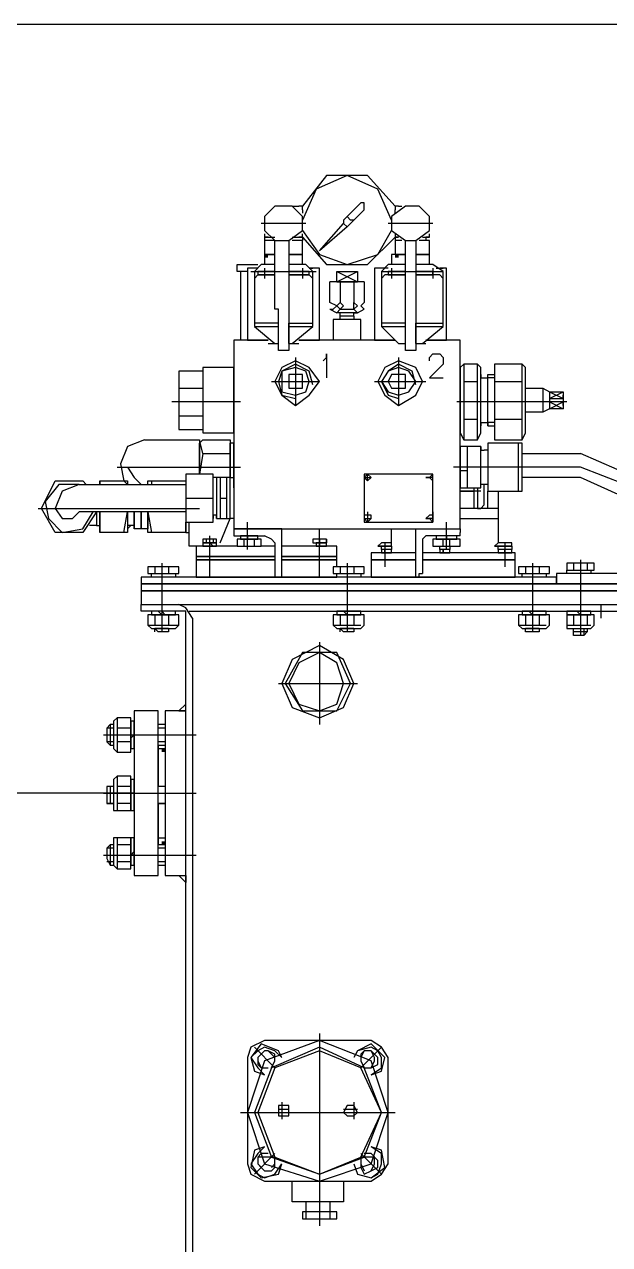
# Model space of a CAD drawing. Header units: inches. Extents: x -65 to 4788, y -4676 to 3369.
# Drawn here: x 1082 to 1354, y -368 to 198 of the extents above; entities that cross this region are included whole.
import ezdxf

# ---------------------------------------------------------------- set-up
doc = ezdxf.new("R2010")
doc.units = ezdxf.units.IN
doc.header["$MEASUREMENT"] = 0
doc.layers.get('0').update_dxf_attribs({"color": 250, "linetype": 'CONTINUOUS', "lineweight": 100})

msp = doc.modelspace()

# ---------------------------------------------------------------- hatches: boundary and pattern name
at = {"lineweight": -2}
for points in [[(1193.55, 90.03), (1195.15, 90.03), (1195.15, 91.62), (1193.55, 91.62)], [(1254.12, 90.03), (1255.71, 90.03), (1255.71, 91.62), (1254.12, 91.62)], [(1145.74, -139.49), (1147.33, -139.49), (1147.33, -137.9), (1145.74, -137.9)], [(1145.74, -182.52), (1147.33, -182.52), (1147.33, -180.93), (1145.74, -180.93)]]:
    msp.add_hatch(color=0, dxfattribs=at).paths.add_polyline_path(points)

# ---------------------------------------------------------------- linework, layer by layer
at = {"color": 0, "lineweight": -2}
for points in [[(1424.66, 198.41), (222.89, 198.41)], [(1254.12, 113.93), (1241.37, 128.28), (1222.24, 128.28), (1211.09, 113.93)], [(1252.53, 107.56), (1246.15, 121.9), (1231.81, 128.28), (1217.46, 121.9), (1211.09, 107.56)], [(1204.71, 97.99), (1211.09, 102.78), (1211.09, 109.15), (1206.3, 113.93), (1198.33, 113.93), (1193.55, 109.15), (1193.55, 102.78), (1198.33, 97.99)], [(1206.3, 113.93), (1209.49, 113.93)], [(1211.09, 112.34), (1211.09, 113.93), (1209.49, 113.93)], [(1236.59, 113.93), (1231.81, 109.15)], [(1239.78, 112.34), (1239.78, 112.34), (1239.78, 115.53), (1238.18, 115.53), (1236.59, 113.93)], [(1263.68, 97.99), (1270.06, 102.78), (1270.06, 109.15), (1265.28, 113.93), (1258.9, 113.93), (1252.53, 109.15), (1252.53, 102.78), (1258.9, 97.99)], [(1255.71, 113.93), (1254.12, 113.93), (1254.12, 112.34)], [(1255.71, 113.93), (1257.31, 113.93)], [(1211.09, 112.34), (1211.09, 110.75)], [(1234.99, 107.56), (1233.4, 107.56), (1231.81, 109.15), (1230.21, 107.56), (1230.21, 107.56), (1230.21, 105.96), (1231.81, 104.37), (1233.4, 105.96), (1234.99, 107.56)], [(1234.99, 107.56), (1239.78, 112.34)], [(1254.12, 110.75), (1254.12, 112.34)], [(1212.68, 105.96), (1191.96, 105.96)], [(1211.09, 102.78), (1219.06, 91.62), (1231.81, 86.84), (1246.15, 91.62), (1252.53, 102.78)], [(1231.81, 104.37), (1219.06, 93.21), (1230.21, 105.96)], [(1271.65, 105.96), (1250.93, 105.96)], [(1193.55, 101.18), (1193.55, 99.59), (1195.15, 99.59)], [(1195.15, 99.59), (1193.55, 99.59), (1193.55, 99.59), (1198.33, 99.59)], [(1193.55, 99.59), (1193.55, 97.99)], [(1193.55, 99.59), (1193.55, 99.59)], [(1198.33, 97.99), (1193.55, 97.99), (1193.55, 91.62), (1198.33, 91.62)], [(1199.93, 66.12), (1198.33, 66.12), (1198.33, 97.99), (1204.71, 97.99), (1204.71, 46.99), (1199.93, 46.99), (1199.93, 48.58)], [(1204.71, 91.62), (1211.09, 91.62), (1211.09, 97.99), (1206.3, 97.99)], [(1206.3, 99.59), (1211.09, 99.59), (1211.09, 99.59), (1209.49, 99.59)], [(1211.09, 99.59), (1211.09, 101.18)], [(1211.09, 99.59), (1222.24, 86.84), (1241.37, 86.84), (1254.12, 99.59)], [(1211.09, 99.59), (1211.09, 97.99)], [(1211.09, 99.59), (1211.09, 99.59)], [(1254.12, 101.18), (1254.12, 99.59)], [(1255.71, 99.59), (1254.12, 99.59), (1254.12, 99.59), (1255.71, 99.59)], [(1254.12, 99.59), (1254.12, 97.99)], [(1254.12, 99.59), (1254.12, 99.59)], [(1257.31, 97.99), (1254.12, 97.99), (1254.12, 91.62), (1258.9, 91.62)], [(1258.9, 66.12), (1258.9, 66.12), (1258.9, 97.99), (1263.68, 97.99), (1263.68, 48.58), (1263.68, 46.99), (1258.9, 46.99), (1258.9, 48.58)], [(1263.68, 91.62), (1270.06, 91.62), (1270.06, 97.99), (1265.28, 97.99)], [(1266.87, 99.59), (1270.06, 99.59), (1270.06, 99.59), (1268.46, 99.59)], [(1268.46, 99.59), (1270.06, 99.59), (1270.06, 101.18)], [(1268.46, 99.59), (1268.46, 97.99)], [(1268.46, 99.59), (1268.46, 99.59)], [(1198.33, 91.62), (1193.55, 91.62)], [(1193.55, 91.62), (1193.55, 86.84)], [(1211.09, 91.62), (1204.71, 91.62)], [(1211.09, 86.84), (1211.09, 91.62)], [(1258.9, 91.62), (1252.53, 91.62)], [(1252.53, 91.62), (1252.53, 86.84)], [(1270.06, 91.62), (1263.68, 91.62)], [(1270.06, 86.84), (1270.06, 91.62)], [(1185.58, 83.65), (1180.8, 83.65), (1180.8, 86.84), (1190.37, 86.84)], [(1190.37, 85.24), (1185.58, 85.24), (1185.58, 51.77), (1195.15, 51.77)], [(1188.77, 85.24), (1187.18, 85.24)], [(1187.18, 85.24), (1187.18, 85.24)], [(1198.33, 86.84), (1191.96, 86.84), (1188.77, 83.65), (1188.77, 58.15), (1198.33, 50.18), (1199.93, 50.18)], [(1190.37, 85.24), (1188.77, 85.24)], [(1193.55, 85.24), (1193.55, 80.46)], [(1204.71, 50.18), (1206.3, 50.18), (1215.87, 58.15), (1215.87, 83.65), (1212.68, 86.84), (1204.71, 86.84)], [(1209.49, 51.77), (1219.06, 51.77), (1219.06, 85.24), (1214.27, 85.24)], [(1211.09, 85.24), (1211.09, 80.46)], [(1214.27, 85.24), (1215.87, 85.24)], [(1217.46, 85.24), (1215.87, 85.24), (1215.87, 85.24)], [(1217.46, 85.24), (1217.46, 85.24)], [(1249.34, 85.24), (1244.56, 85.24), (1244.56, 51.77), (1254.12, 51.77)], [(1258.9, 86.84), (1250.93, 86.84), (1247.74, 83.65), (1247.74, 58.15), (1255.71, 50.18), (1258.9, 50.18)], [(1250.93, 85.24), (1247.74, 85.24)], [(1247.74, 85.24), (1247.74, 85.24), (1247.74, 85.24)], [(1247.74, 85.24), (1247.74, 85.24)], [(1252.53, 85.24), (1252.53, 80.46)], [(1263.68, 50.18), (1266.87, 50.18), (1276.43, 58.15), (1276.43, 83.65), (1271.65, 86.84), (1263.68, 86.84)], [(1268.46, 51.77), (1278.03, 51.77), (1278.03, 85.24), (1274.84, 85.24)], [(1271.65, 85.24), (1271.65, 80.46)], [(1273.25, 85.24), (1276.43, 85.24)], [(1276.43, 85.24), (1276.43, 85.24)], [(1276.43, 85.24), (1276.43, 85.24)], [(1182.4, 83.65), (1182.4, 51.77)], [(1187.18, 83.65), (1217.46, 83.65)], [(1198.33, 82.06), (1190.37, 82.06), (1188.77, 80.46)], [(1198.33, 83.65), (1190.37, 83.65), (1190.37, 82.06), (1198.33, 82.06)], [(1191.96, 83.65), (1193.55, 83.65)], [(1193.55, 83.65), (1193.55, 83.65), (1191.96, 83.65), (1191.96, 83.65)], [(1204.71, 82.06), (1214.27, 82.06), (1214.27, 83.65), (1204.71, 83.65)], [(1215.87, 80.46), (1214.27, 82.06), (1204.71, 82.06)], [(1212.68, 83.65), (1211.09, 83.65)], [(1212.68, 83.65), (1212.68, 83.65), (1211.09, 83.65), (1211.09, 83.65)], [(1236.59, 83.65), (1236.59, 78.87), (1227.02, 78.87), (1227.02, 83.65)], [(1227.02, 78.87), (1236.59, 83.65)], [(1227.02, 83.65), (1236.59, 78.87)], [(1227.02, 83.65), (1236.59, 83.65)], [(1247.74, 83.65), (1276.43, 83.65)], [(1258.9, 82.06), (1249.34, 82.06), (1247.74, 80.46)], [(1258.9, 83.65), (1250.93, 83.65), (1250.93, 82.06), (1258.9, 82.06)], [(1250.93, 83.65), (1254.12, 83.65)], [(1254.12, 83.65), (1254.12, 83.65), (1250.93, 83.65), (1250.93, 83.65)], [(1263.68, 82.06), (1271.65, 82.06), (1271.65, 83.65), (1263.68, 83.65)], [(1276.43, 80.46), (1274.84, 82.06), (1263.68, 82.06)], [(1271.65, 83.65), (1268.46, 83.65)], [(1271.65, 83.65), (1271.65, 83.65), (1270.06, 83.65), (1268.46, 83.65)], [(1188.77, 77.27), (1188.77, 58.15)], [(1188.77, 74.09), (1188.77, 62.93)], [(1215.87, 58.15), (1215.87, 77.27)], [(1215.87, 62.93), (1215.87, 74.09)], [(1223.84, 66.12), (1225.43, 66.12), (1227.02, 67.71), (1223.84, 69.3), (1223.84, 78.87)], [(1228.62, 78.87), (1227.02, 78.87), (1223.84, 78.87)], [(1227.02, 78.87), (1236.59, 78.87)], [(1227.02, 78.87), (1236.59, 78.87)], [(1234.99, 78.87), (1228.62, 78.87)], [(1228.62, 78.87), (1228.62, 69.3)], [(1239.78, 78.87), (1236.59, 78.87), (1234.99, 78.87)], [(1234.99, 78.87), (1234.99, 69.3)], [(1239.78, 78.87), (1239.78, 69.3), (1238.18, 67.71), (1239.78, 66.12), (1239.78, 66.12)], [(1247.74, 77.27), (1247.74, 58.15)], [(1247.74, 74.09), (1247.74, 62.93)], [(1276.43, 58.15), (1276.43, 77.27)], [(1276.43, 62.93), (1276.43, 74.09)], [(1228.62, 66.12), (1230.21, 67.71), (1228.62, 69.3), (1227.02, 67.71), (1228.62, 66.12)], [(1234.99, 66.12), (1234.99, 67.71), (1234.99, 69.3), (1236.59, 67.71), (1234.99, 66.12)], [(1199.93, 48.58), (1199.93, 66.12)], [(1223.84, 66.12), (1227.02, 64.52), (1228.62, 66.12)], [(1236.59, 64.52), (1227.02, 64.52)], [(1228.62, 62.93), (1228.62, 64.52), (1227.02, 64.52)], [(1228.62, 66.12), (1234.99, 66.12)], [(1228.62, 66.12), (1228.62, 66.12)], [(1234.99, 62.93), (1228.62, 62.93)], [(1228.62, 61.34), (1228.62, 62.93)], [(1234.99, 66.12), (1236.59, 64.52), (1239.78, 66.12)], [(1234.99, 66.12), (1234.99, 66.12)], [(1234.99, 62.93), (1234.99, 64.52), (1236.59, 64.52)], [(1234.99, 62.93), (1234.99, 61.34)], [(1258.9, 48.58), (1258.9, 66.12)], [(1199.93, 50.18), (1199.93, 59.74), (1188.77, 59.74)], [(1188.77, 58.15), (1199.93, 58.15)], [(1204.71, 50.18), (1204.71, 59.74), (1215.87, 59.74)], [(1204.71, 58.15), (1215.87, 58.15)], [(1238.18, 51.77), (1238.18, 61.34), (1225.43, 61.34), (1225.43, 51.77)], [(1258.9, 50.18), (1258.9, 59.74), (1247.74, 59.74)], [(1247.74, 58.15), (1258.9, 58.15)], [(1263.68, 50.18), (1263.68, 59.74), (1276.43, 59.74)], [(1263.68, 58.15), (1276.43, 58.15)], [(1195.15, 51.77), (1179.21, 51.77), (1179.21, -35.89), (1284.4, -35.89), (1284.4, 51.77), (1268.46, 51.77)], [(1254.12, 51.77), (1209.49, 51.77)], [(1195.15, 50.18), (1199.93, 50.18)], [(1204.71, 50.18), (1209.49, 50.18)], [(1220.65, 42.21), (1222.24, 43.8), (1222.24, 45.4), (1222.24, 34.24)], [(1255.71, 50.18), (1258.9, 50.18)], [(1263.68, 50.18), (1268.46, 50.18)], [(1270.06, 42.21), (1270.06, 43.8), (1271.65, 45.4), (1274.84, 45.4), (1274.84, 45.4), (1276.43, 43.8), (1276.43, 40.62), (1274.84, 39.02), (1270.06, 34.24), (1276.43, 34.24)], [(1219.06, 32.65), (1214.27, 39.02), (1207.9, 42.21), (1201.52, 39.02), (1198.33, 32.65), (1201.52, 26.27), (1207.9, 21.49), (1214.27, 26.27), (1219.06, 32.65)], [(1215.87, 31.05), (1214.27, 37.43), (1207.9, 40.62), (1201.52, 37.43), (1199.93, 32.65), (1201.52, 26.27), (1207.9, 24.68)], [(1207.9, 43.8), (1207.9, 21.49)], [(1266.87, 32.65), (1263.68, 39.02), (1255.71, 42.21), (1249.34, 39.02), (1246.15, 32.65), (1249.34, 26.27), (1255.71, 21.49), (1263.68, 26.27), (1266.87, 32.65)], [(1263.68, 31.05), (1262.09, 37.43), (1255.71, 40.62), (1250.93, 37.43), (1247.74, 32.65), (1250.93, 26.27), (1255.71, 24.68)], [(1255.71, 43.8), (1255.71, 21.49)], [(1293.97, 39.02), (1292.37, 40.62), (1286, 40.62), (1284.4, 39.02), (1284.4, 8.74), (1286, 5.55), (1292.37, 5.55), (1293.97, 8.74), (1293.97, 39.02)], [(1286, 40.62), (1286, 5.55)], [(1292.37, 32.65), (1292.37, 40.62)], [(1314.69, 39.02), (1313.09, 40.62), (1300.34, 40.62), (1300.34, 39.02), (1300.34, 8.74), (1300.34, 5.55), (1313.09, 5.55), (1314.69, 8.74), (1314.69, 39.02)], [(1300.34, 40.62), (1300.34, 5.55)], [(1313.09, 32.65), (1313.09, 40.62)], [(1153.71, 10.33), (1164.86, 10.33), (1164.86, 8.74), (1179.21, 8.74), (1179.21, 39.02), (1164.86, 39.02), (1164.86, 37.43), (1153.71, 37.43), (1153.71, 10.33)], [(1153.71, 37.43), (1153.71, 10.33)], [(1164.86, 39.02), (1164.86, 8.74)], [(1164.86, 37.43), (1164.86, 10.33)], [(1214.27, 32.65), (1212.68, 37.43), (1207.9, 39.02), (1201.52, 37.43), (1201.52, 32.65), (1201.52, 27.86), (1207.9, 26.27), (1212.68, 27.86), (1214.27, 32.65)], [(1211.09, 32.65), (1211.09, 35.83), (1204.71, 35.83), (1204.71, 29.46), (1207.9, 29.46), (1211.09, 29.46), (1211.09, 32.65)], [(1263.68, 32.65), (1260.5, 37.43), (1255.71, 39.02), (1250.93, 37.43), (1247.74, 32.65), (1250.93, 27.86), (1255.71, 26.27), (1260.5, 27.86), (1263.68, 32.65)], [(1258.9, 32.65), (1258.9, 35.83), (1252.53, 35.83), (1250.93, 32.65), (1252.53, 29.46), (1255.71, 29.46), (1258.9, 29.46), (1258.9, 32.65)], [(1293.97, 35.83), (1293.97, 34.24)], [(1293.97, 34.24), (1297.15, 34.24), (1297.15, 34.24), (1297.15, 35.83), (1300.34, 35.83)], [(1297.15, 11.93), (1297.15, 35.83)], [(1297.15, 13.52), (1297.15, 34.24)], [(1300.34, 34.24), (1297.15, 34.24)], [(1153.71, 29.46), (1164.86, 29.46)], [(1196.74, 32.65), (1219.06, 32.65)], [(1244.56, 32.65), (1268.46, 32.65)], [(1286, 32.65), (1292.37, 32.65)], [(1292.37, 15.11), (1292.37, 32.65)], [(1300.34, 32.65), (1313.09, 32.65)], [(1313.09, 15.11), (1313.09, 32.65)], [(1314.69, 29.46), (1322.66, 29.46), (1325.84, 27.86), (1332.22, 27.86), (1332.22, 19.9), (1325.84, 19.9), (1322.66, 18.3), (1314.69, 18.3)], [(1322.66, 29.46), (1322.66, 18.3)], [(1182.4, 23.08), (1150.52, 23.08)], [(1333.81, 23.08), (1282.81, 23.08)], [(1325.84, 24.68), (1332.22, 27.86)], [(1325.84, 27.86), (1332.22, 24.68)], [(1325.84, 27.86), (1325.84, 19.9)], [(1325.84, 24.68), (1332.22, 24.68), (1332.22, 23.08), (1325.84, 23.08)], [(1325.84, 19.9), (1332.22, 23.08)], [(1325.84, 23.08), (1332.22, 19.9)], [(1332.22, 27.86), (1332.22, 27.86)], [(1332.22, 24.68), (1332.22, 26.27)], [(1332.22, 21.49), (1332.22, 23.08)], [(1332.22, 19.9), (1332.22, 19.9)], [(1153.71, 16.71), (1164.86, 16.71)], [(1286, 15.11), (1292.37, 15.11)], [(1292.37, 5.55), (1292.37, 15.11)], [(1293.97, 13.52), (1293.97, 11.93)], [(1293.97, 13.52), (1297.15, 13.52), (1297.15, 13.52), (1297.15, 11.93), (1300.34, 11.93)], [(1300.34, 13.52), (1297.15, 13.52)], [(1300.34, 15.11), (1313.09, 15.11)], [(1313.09, 5.55), (1313.09, 15.11)], [(1137.77, 5.55), (1129.8, 2.36), (1126.61, -5.61), (1128.21, -13.58)], [(1137.77, 5.55), (1163.27, 5.55), (1163.27, -10.39)], [(1164.86, -0.82), (1164.86, -0.82), (1163.27, 5.55)], [(1163.27, -10.39), (1163.27, 3.96), (1164.86, 5.55), (1177.61, 5.55), (1177.61, -11.98)], [(1179.21, -16.76), (1179.21, 3.96), (1177.61, 3.96)], [(1177.61, -11.98), (1177.61, 3.96)], [(1287.59, 2.36), (1284.4, 2.36), (1284.4, -16.76), (1287.59, -16.76)], [(1287.59, 2.36), (1287.59, -7.2)], [(1287.59, -16.76), (1293.97, -16.76), (1293.97, 2.36), (1287.59, 2.36), (1287.59, -16.76)], [(1293.97, -16.76), (1293.97, 2.36)], [(1293.97, 2.36), (1293.97, 0.77), (1295.56, 0.77)], [(1297.15, 2.36), (1297.15, 2.36), (1297.15, 0.77), (1295.56, 0.77)], [(1297.15, -18.36), (1313.09, -18.36), (1313.09, 3.96), (1297.15, 3.96), (1297.15, -18.36)], [(1297.15, 3.96), (1297.15, -7.2)], [(1297.15, 2.36), (1297.15, -15.17)], [(1297.15, 0.77), (1297.15, -15.17)], [(1297.15, 0.77), (1297.15, 0.77)], [(1311.5, -18.36), (1311.5, 3.96)], [(1164.86, -0.82), (1163.27, -10.39)], [(1164.86, -0.82), (1177.61, -0.82)], [(1164.86, -0.82), (1177.61, -0.82)], [(1313.09, -0.82), (1340.19, -0.82)], [(1375.25, -35.89), (1365.69, -11.98), (1340.19, -0.82)], [(1125.02, -7.2), (1182.4, -7.2)], [(1129.8, -7.2), (1132.99, -11.98), (1136.17, -15.17)], [(1156.89, -10.39), (1156.89, -21.54)], [(1156.89, -32.7), (1169.65, -32.7), (1169.65, -10.39), (1156.89, -10.39), (1156.89, -32.7)], [(1169.65, -32.7), (1169.65, -10.39)], [(1239.78, -32.7), (1271.65, -32.7), (1271.65, -10.39), (1239.78, -10.39), (1239.78, -32.7)], [(1242.96, -11.98), (1242.96, -11.98), (1241.37, -10.39), (1239.78, -11.98), (1239.78, -11.98), (1239.78, -11.98), (1241.37, -13.58), (1242.96, -11.98), (1242.96, -11.98)], [(1241.37, -13.58), (1241.37, -10.39)], [(1271.65, -11.98), (1271.65, -11.98), (1271.65, -10.39), (1270.06, -11.98), (1268.46, -11.98), (1270.06, -11.98), (1271.65, -13.58), (1271.65, -11.98), (1271.65, -11.98)], [(1271.65, -13.58), (1271.65, -10.39)], [(1340.19, -7.2), (1281.22, -7.2)], [(1292.37, -16.76), (1292.37, -26.33), (1284.4, -26.33), (1284.4, -8.79), (1287.59, -8.79)], [(1287.59, -7.2), (1287.59, -16.76)], [(1293.97, -7.2), (1287.59, -7.2)], [(1297.15, -7.2), (1297.15, -18.36)], [(1311.5, -7.2), (1297.15, -7.2)], [(1370.47, -35.89), (1360.91, -15.17), (1340.19, -7.2)], [(1115.45, -27.92), (1109.08, -37.48), (1096.33, -37.48), (1089.95, -26.33), (1096.33, -13.58), (1109.08, -13.58), (1110.67, -15.17)], [(1107.49, -15.17), (1097.92, -15.17), (1091.55, -23.14), (1093.14, -31.11), (1099.52, -37.48), (1109.08, -35.89), (1113.86, -27.92)], [(1107.49, -15.17), (1099.52, -18.36), (1096.33, -26.33)], [(1107.49, -15.17), (1156.89, -15.17)], [(1117.05, -13.58), (1117.05, -15.17)], [(1117.05, -15.17), (1117.05, -13.58), (1129.8, -13.58), (1129.8, -15.17)], [(1129.8, -15.17), (1128.21, -13.58)], [(1139.36, -15.17), (1139.36, -13.58), (1156.89, -13.58)], [(1140.96, -13.58), (1140.96, -15.17)], [(1171.24, -11.98), (1169.65, -11.98), (1169.65, -11.98)], [(1169.65, -11.98), (1169.65, -11.98)], [(1171.24, -31.11), (1177.61, -31.11), (1177.61, -11.98), (1171.24, -11.98), (1171.24, -31.11)], [(1171.24, -11.98), (1171.24, -11.98)], [(1172.83, -11.98), (1172.83, -21.54)], [(1176.02, -31.11), (1176.02, -11.98)], [(1177.61, -11.98), (1179.21, -11.98), (1179.21, -31.11), (1177.61, -31.11)], [(1239.78, -11.98), (1242.96, -11.98)], [(1271.65, -11.98), (1268.46, -11.98)], [(1290.78, -18.36), (1290.78, -16.76)], [(1295.56, -15.17), (1293.97, -15.17), (1293.97, -15.17)], [(1295.56, -24.73), (1295.56, -15.17), (1293.97, -15.17)], [(1297.15, -15.17), (1297.15, -15.17), (1297.15, -15.17), (1295.56, -15.17)], [(1297.15, -15.17), (1297.15, -15.17)], [(1340.19, -11.98), (1313.09, -11.98)], [(1364.1, -35.89), (1357.72, -19.95), (1340.19, -11.98)], [(1156.89, -21.54), (1156.89, -32.7)], [(1156.89, -21.54), (1169.65, -21.54)], [(1172.83, -21.54), (1172.83, -31.11)], [(1172.83, -21.54), (1176.02, -21.54)], [(1284.4, -18.36), (1290.78, -18.36)], [(1293.97, -18.36), (1284.4, -18.36)], [(1290.78, -26.33), (1290.78, -18.36)], [(1297.15, -24.73), (1297.15, -18.36)], [(1301.94, -18.36), (1301.94, -42.26)], [(1088.36, -26.33), (1163.27, -26.33)], [(1096.33, -26.33), (1099.52, -31.11), (1104.3, -31.11), (1107.49, -27.92)], [(1156.89, -27.92), (1107.49, -27.92)], [(1115.45, -27.92), (1115.45, -34.3), (1112.27, -34.3)], [(1129.8, -27.92), (1129.8, -37.48), (1117.05, -37.48), (1117.05, -27.92)], [(1117.05, -27.92), (1117.05, -37.48)], [(1128.21, -37.48), (1129.8, -27.92)], [(1136.17, -27.92), (1136.17, -35.89), (1132.99, -35.89), (1132.99, -27.92)], [(1132.99, -27.92), (1132.99, -35.89)], [(1136.17, -35.89), (1136.17, -27.92)], [(1139.36, -27.92), (1139.36, -35.89), (1136.17, -35.89)], [(1156.89, -32.7), (1156.89, -37.48), (1139.36, -37.48), (1139.36, -27.92)], [(1139.36, -27.92), (1140.96, -37.48)], [(1241.37, -27.92), (1241.37, -32.7)], [(1271.65, -27.92), (1271.65, -32.7)], [(1292.37, -26.33), (1293.97, -26.33)], [(1301.94, -26.33), (1292.37, -26.33)], [(1293.97, -26.33), (1293.97, -26.33), (1295.56, -24.73)], [(1297.15, -26.33), (1297.15, -26.33), (1297.15, -24.73)], [(1156.89, -37.48), (1156.89, -32.7)], [(1156.89, -37.48), (1158.49, -37.48), (1158.49, -32.7)], [(1169.65, -43.86), (1158.49, -43.86), (1158.49, -32.7)], [(1171.24, -29.51), (1169.65, -29.51), (1169.65, -31.11), (1169.65, -31.11)], [(1169.65, -31.11), (1169.65, -31.11)], [(1171.24, -31.11), (1171.24, -29.51)], [(1172.83, -42.26), (1177.61, -31.11)], [(1185.58, -45.45), (1185.58, -32.7)], [(1242.96, -31.11), (1242.96, -29.51), (1239.78, -29.51), (1239.78, -31.11), (1239.78, -31.11), (1241.37, -32.7), (1242.96, -31.11), (1242.96, -31.11)], [(1239.78, -31.11), (1242.96, -31.11)], [(1271.65, -31.11), (1271.65, -29.51), (1270.06, -29.51), (1268.46, -31.11), (1270.06, -31.11), (1271.65, -32.7), (1271.65, -31.11), (1271.65, -31.11)], [(1271.65, -31.11), (1268.46, -31.11)], [(1278.03, -45.45), (1278.03, -32.7)], [(1284.4, -31.11), (1301.94, -31.11)], [(1115.45, -34.3), (1117.05, -34.3)], [(1131.39, -34.3), (1129.8, -34.3)], [(1132.99, -34.3), (1131.39, -34.3), (1131.39, -34.3), (1129.8, -35.89)], [(1132.99, -35.89), (1132.99, -34.3)], [(1168.05, -58.2), (1168.05, -39.08)], [(1201.52, -35.89), (1179.21, -35.89), (1179.21, -37.48)], [(1179.21, -37.48), (1179.21, -39.08), (1180.8, -39.08)], [(1180.8, -39.08), (1193.55, -39.08)], [(1182.4, -40.67), (1190.37, -40.67), (1190.37, -39.08), (1182.4, -39.08), (1182.4, -40.67)], [(1185.58, -40.67), (1185.58, -39.08)], [(1185.58, -39.08), (1185.58, -40.67)], [(1198.33, -42.26), (1196.74, -40.67), (1193.55, -39.08)], [(1198.33, -58.2), (1201.52, -58.2), (1201.52, -35.89)], [(1219.06, -40.67), (1219.06, -35.89)], [(1219.06, -58.2), (1219.06, -39.08)], [(1252.53, -42.26), (1252.53, -35.89)], [(1263.68, -35.89), (1284.4, -35.89), (1284.4, -37.48)], [(1265.28, -58.2), (1263.68, -58.2), (1263.68, -35.89)], [(1268.46, -39.08), (1266.87, -40.67), (1266.87, -42.26)], [(1284.4, -39.08), (1268.46, -39.08)], [(1273.25, -40.67), (1282.81, -40.67), (1282.81, -39.08), (1273.25, -39.08), (1273.25, -40.67)], [(1278.03, -39.08), (1278.03, -40.67)], [(1278.03, -40.67), (1278.03, -39.08)], [(1284.4, -39.08), (1284.4, -39.08), (1284.4, -37.48)], [(1163.27, -43.86), (1161.68, -43.86), (1161.68, -43.86)], [(1161.68, -43.86), (1161.68, -48.64), (1198.33, -48.64)], [(1180.8, -43.86), (1163.27, -43.86)], [(1171.24, -40.67), (1164.86, -40.67)], [(1171.24, -40.67), (1164.86, -40.67), (1164.86, -42.26), (1171.24, -42.26), (1171.24, -40.67)], [(1171.24, -42.26), (1164.86, -42.26), (1164.86, -42.26)], [(1164.86, -43.86), (1171.24, -43.86), (1171.24, -42.26), (1164.86, -42.26), (1164.86, -43.86)], [(1166.46, -40.67), (1166.46, -42.26)], [(1168.05, -43.86), (1168.05, -42.26)], [(1168.05, -42.26), (1169.65, -43.86)], [(1169.65, -40.67), (1169.65, -42.26)], [(1180.8, -40.67), (1180.8, -43.86), (1182.4, -43.86), (1190.37, -43.86), (1191.96, -43.86), (1191.96, -40.67), (1180.8, -40.67)], [(1180.8, -43.86), (1190.37, -43.86)], [(1182.4, -40.67), (1182.4, -40.67), (1190.37, -40.67), (1190.37, -40.67)], [(1183.99, -43.86), (1183.99, -40.67)], [(1188.77, -43.86), (1188.77, -40.67)], [(1198.33, -43.86), (1191.96, -43.86)], [(1198.33, -42.26), (1198.33, -56.61)], [(1201.52, -48.64), (1227.02, -48.64), (1227.02, -43.86)], [(1225.43, -43.86), (1201.52, -43.86)], [(1222.24, -40.67), (1215.87, -40.67), (1215.87, -42.26), (1222.24, -42.26), (1222.24, -40.67)], [(1222.24, -40.67), (1217.46, -40.67)], [(1217.46, -43.86), (1222.24, -43.86), (1222.24, -42.26), (1217.46, -42.26), (1217.46, -43.86)], [(1222.24, -42.26), (1217.46, -42.26), (1217.46, -42.26)], [(1219.06, -40.67), (1219.06, -42.26)], [(1219.06, -42.26), (1219.06, -43.86)], [(1219.06, -43.86), (1219.06, -42.26)], [(1222.24, -40.67), (1222.24, -42.26)], [(1227.02, -43.86), (1227.02, -43.86), (1225.43, -43.86)], [(1252.53, -43.86), (1252.53, -42.26), (1247.74, -42.26), (1246.15, -43.86), (1246.15, -43.86), (1252.53, -43.86), (1252.53, -43.86)], [(1252.53, -43.86), (1246.15, -43.86)], [(1247.74, -43.86), (1247.74, -43.86)], [(1252.53, -43.86), (1252.53, -45.45), (1247.74, -45.45), (1247.74, -43.86)], [(1249.34, -42.26), (1249.34, -53.42)], [(1250.93, -43.86), (1250.93, -43.86)], [(1266.87, -42.26), (1266.87, -56.61)], [(1271.65, -40.67), (1271.65, -43.86), (1273.25, -43.86), (1282.81, -43.86), (1284.4, -43.86), (1284.4, -40.67), (1271.65, -40.67)], [(1271.65, -43.86), (1282.81, -43.86)], [(1273.25, -40.67), (1273.25, -40.67), (1282.81, -40.67), (1282.81, -40.67)], [(1273.25, -43.86), (1279.62, -43.86), (1279.62, -43.86)], [(1279.62, -43.86), (1279.62, -45.45), (1274.84, -45.45), (1274.84, -43.86)], [(1276.43, -43.86), (1276.43, -40.67)], [(1276.43, -43.86), (1276.43, -43.86)], [(1279.62, -43.86), (1279.62, -40.67)], [(1279.62, -43.86), (1279.62, -43.86)], [(1308.31, -43.86), (1308.31, -42.26), (1301.94, -42.26), (1300.34, -43.86), (1300.34, -43.86), (1308.31, -43.86), (1308.31, -43.86)], [(1308.31, -43.86), (1300.34, -43.86)], [(1308.31, -43.86), (1308.31, -45.45), (1301.94, -45.45), (1301.94, -43.86)], [(1303.53, -43.86), (1303.53, -43.86)], [(1305.12, -42.26), (1305.12, -53.42)], [(1306.72, -43.86), (1306.72, -43.86)], [(1198.33, -48.64), (1161.68, -48.64), (1161.68, -50.23), (1198.33, -50.23)], [(1198.33, -50.23), (1161.68, -50.23), (1161.68, -58.2), (1227.02, -58.2)], [(1201.52, -50.23), (1227.02, -50.23), (1227.02, -48.64), (1201.52, -48.64)], [(1227.02, -53.42), (1227.02, -50.23), (1201.52, -50.23)], [(1244.56, -47.05), (1242.96, -47.05), (1242.96, -47.05)], [(1242.96, -47.05), (1242.96, -50.23), (1263.68, -50.23)], [(1263.68, -50.23), (1242.96, -50.23), (1263.68, -50.23)], [(1263.68, -50.23), (1242.96, -50.23), (1242.96, -58.2), (1309.9, -58.2), (1309.9, -50.23), (1266.87, -50.23)], [(1263.68, -47.05), (1244.56, -47.05)], [(1247.74, -47.05), (1252.53, -47.05), (1252.53, -45.45), (1247.74, -45.45), (1247.74, -47.05)], [(1249.34, -47.05), (1249.34, -45.45)], [(1249.34, -45.45), (1249.34, -47.05)], [(1266.87, -50.23), (1309.9, -50.23), (1309.9, -47.05)], [(1309.9, -47.05), (1266.87, -47.05)], [(1266.87, -50.23), (1309.9, -50.23), (1266.87, -50.23)], [(1274.84, -47.05), (1279.62, -47.05), (1279.62, -45.45), (1274.84, -45.45), (1274.84, -47.05)], [(1276.43, -47.05), (1276.43, -45.45)], [(1276.43, -45.45), (1276.43, -47.05)], [(1301.94, -47.05), (1308.31, -47.05), (1308.31, -45.45), (1301.94, -45.45), (1301.94, -47.05)], [(1305.12, -47.05), (1305.12, -45.45)], [(1305.12, -45.45), (1305.12, -47.05)], [(1309.9, -47.05), (1309.9, -47.05)], [(1340.19, -50.23), (1340.19, -85.3)], [(1153.71, -53.42), (1139.36, -53.42)], [(1139.36, -53.42), (1139.36, -56.61), (1153.71, -56.61), (1153.71, -53.42), (1139.36, -53.42)], [(1152.11, -56.61), (1152.11, -58.2), (1140.96, -58.2), (1140.96, -56.61)], [(1142.55, -53.42), (1142.55, -56.61)], [(1145.74, -51.83), (1145.74, -83.71)], [(1148.93, -53.42), (1148.93, -56.61)], [(1198.33, -56.61), (1198.33, -56.61), (1198.33, -58.2)], [(1238.18, -53.42), (1225.43, -53.42)], [(1225.43, -53.42), (1225.43, -56.61), (1239.78, -56.61), (1239.78, -53.42), (1225.43, -53.42)], [(1238.18, -56.61), (1238.18, -58.2), (1227.02, -58.2), (1227.02, -56.61)], [(1228.62, -53.42), (1228.62, -56.61)], [(1231.81, -51.83), (1231.81, -83.71)], [(1234.99, -53.42), (1234.99, -56.61)], [(1265.28, -58.2), (1265.28, -56.61), (1266.87, -56.61)], [(1324.25, -53.42), (1311.5, -53.42)], [(1311.5, -53.42), (1311.5, -56.61), (1325.84, -56.61), (1325.84, -53.42), (1311.5, -53.42)], [(1324.25, -56.61), (1324.25, -58.2), (1313.09, -58.2), (1313.09, -56.61)], [(1314.69, -53.42), (1314.69, -56.61)], [(1317.87, -51.83), (1317.87, -83.71)], [(1321.06, -53.42), (1321.06, -56.61)], [(1329.03, -61.39), (1620.71, -61.39), (1620.71, -56.61), (1329.03, -56.61), (1329.03, -61.39)], [(1344.97, -51.83), (1333.81, -51.83)], [(1333.81, -51.83), (1333.81, -55.02), (1346.56, -55.02), (1346.56, -51.83), (1333.81, -51.83)], [(1344.97, -55.02), (1344.97, -56.61), (1333.81, -56.61), (1333.81, -55.02)], [(1337, -51.83), (1337, -55.02)], [(1343.38, -51.83), (1343.38, -55.02)], [(1136.17, -61.39), (1329.03, -61.39), (1329.03, -58.2), (1136.17, -58.2), (1136.17, -61.39)], [(1136.17, -64.58), (1620.71, -64.58), (1620.71, -61.39), (1136.17, -61.39), (1136.17, -64.58)], [(1136.17, -70.95), (1620.71, -70.95), (1620.71, -64.58), (1136.17, -64.58), (1136.17, -70.95)], [(1153.71, -74.14), (1136.17, -74.14), (1136.17, -70.95), (1153.71, -70.95)], [(1160.08, -77.33), (1156.89, -72.55), (1153.71, -70.95)], [(1349.75, -77.33), (1349.75, -70.95)], [(1153.71, -75.74), (1139.36, -75.74)], [(1153.71, -80.52), (1153.71, -75.74), (1139.36, -75.74), (1139.36, -80.52), (1140.96, -82.11), (1152.11, -82.11), (1153.71, -80.52)], [(1140.96, -75.74), (1152.11, -75.74), (1152.11, -74.14), (1140.96, -74.14), (1140.96, -75.74)], [(1142.55, -75.74), (1142.55, -80.52)], [(1145.74, -75.74), (1144.14, -74.14)], [(1145.74, -74.14), (1147.33, -75.74)], [(1148.93, -75.74), (1148.93, -80.52)], [(1156.89, -77.33), (1156.89, -74.14), (1153.71, -74.14)], [(1156.89, -536.36), (1156.89, -77.33)], [(1158.49, -74.14), (1598.39, -74.14)], [(1160.08, -77.33), (1160.08, -536.36)], [(1239.78, -80.52), (1239.78, -75.74), (1225.43, -75.74), (1225.43, -80.52), (1227.02, -82.11), (1238.18, -82.11), (1239.78, -80.52)], [(1238.18, -75.74), (1225.43, -75.74)], [(1227.02, -75.74), (1238.18, -75.74), (1238.18, -74.14), (1227.02, -74.14), (1227.02, -75.74)], [(1228.62, -75.74), (1228.62, -80.52)], [(1231.81, -75.74), (1230.21, -74.14)], [(1231.81, -74.14), (1231.81, -75.74)], [(1234.99, -75.74), (1234.99, -80.52)], [(1325.84, -80.52), (1325.84, -75.74), (1311.5, -75.74), (1311.5, -80.52), (1313.09, -82.11), (1324.25, -82.11), (1325.84, -80.52)], [(1324.25, -75.74), (1311.5, -75.74)], [(1313.09, -75.74), (1324.25, -75.74), (1324.25, -74.14), (1313.09, -74.14), (1313.09, -75.74)], [(1314.69, -75.74), (1314.69, -80.52)], [(1317.87, -75.74), (1316.28, -74.14)], [(1317.87, -74.14), (1317.87, -75.74)], [(1321.06, -75.74), (1321.06, -80.52)], [(1333.81, -75.74), (1344.97, -75.74), (1344.97, -74.14), (1333.81, -74.14), (1333.81, -75.74)], [(1346.56, -80.52), (1346.56, -75.74), (1333.81, -75.74), (1333.81, -80.52), (1333.81, -82.11), (1344.97, -82.11), (1346.56, -80.52)], [(1344.97, -75.74), (1333.81, -75.74)], [(1337, -75.74), (1337, -80.52)], [(1340.19, -75.74), (1338.59, -74.14)], [(1340.19, -74.14), (1340.19, -75.74)], [(1343.38, -75.74), (1343.38, -80.52)], [(1139.36, -80.52), (1142.55, -80.52)], [(1142.55, -80.52), (1148.93, -80.52)], [(1148.93, -82.11), (1148.93, -82.11), (1148.93, -83.71), (1144.14, -83.71), (1142.55, -82.11), (1142.55, -82.11)], [(1142.55, -83.71), (1142.55, -82.11)], [(1148.93, -82.11), (1142.55, -82.11)], [(1148.93, -80.52), (1153.71, -80.52)], [(1148.93, -82.11), (1148.93, -83.71)], [(1225.43, -80.52), (1228.62, -80.52)], [(1228.62, -80.52), (1234.99, -80.52)], [(1234.99, -82.11), (1234.99, -82.11), (1234.99, -83.71), (1230.21, -83.71), (1228.62, -82.11), (1228.62, -82.11)], [(1228.62, -83.71), (1228.62, -82.11)], [(1234.99, -82.11), (1228.62, -82.11)], [(1234.99, -80.52), (1238.18, -80.52)], [(1234.99, -82.11), (1234.99, -83.71)], [(1311.5, -80.52), (1314.69, -80.52)], [(1314.69, -80.52), (1321.06, -80.52)], [(1321.06, -82.11), (1321.06, -82.11), (1321.06, -83.71), (1314.69, -83.71), (1314.69, -82.11)], [(1314.69, -83.71), (1314.69, -82.11)], [(1321.06, -82.11), (1314.69, -82.11)], [(1321.06, -80.52), (1324.25, -80.52)], [(1321.06, -82.11), (1321.06, -83.71)], [(1333.81, -80.52), (1337, -80.52)], [(1337, -80.52), (1343.38, -80.52)], [(1343.38, -82.11), (1343.38, -83.71), (1341.78, -85.3), (1337, -85.3), (1337, -83.71), (1337, -82.11)], [(1337, -85.3), (1337, -82.11)], [(1343.38, -83.71), (1337, -83.71)], [(1341.78, -82.11), (1341.78, -85.3)], [(1343.38, -80.52), (1344.97, -80.52)], [(1234.99, -107.61), (1230.21, -96.46), (1219.06, -90.08), (1206.3, -96.46), (1201.52, -107.61), (1206.3, -118.77), (1219.06, -123.55), (1230.21, -118.77), (1234.99, -107.61)], [(1219.06, -88.49), (1219.06, -126.74)], [(1211.09, -93.27), (1203.12, -107.61), (1211.09, -120.36), (1227.02, -120.36), (1233.4, -107.61), (1227.02, -93.27), (1211.09, -93.27)], [(1230.21, -107.61), (1227.02, -98.05), (1219.06, -93.27), (1209.49, -98.05), (1204.71, -107.61), (1209.49, -117.18), (1219.06, -120.36), (1227.02, -117.18), (1230.21, -107.61)], [(1199.93, -107.61), (1236.59, -107.61)], [(1156.89, -117.18), (1153.71, -120.36), (1156.89, -120.36), (1156.89, -117.18)], [(1125.02, -139.49), (1131.39, -139.49), (1131.39, -123.55), (1125.02, -123.55), (1123.42, -125.15), (1123.42, -137.9), (1125.02, -139.49)], [(1125.02, -123.55), (1125.02, -139.49)], [(1131.39, -128.33), (1131.39, -123.55)], [(1132.99, -196.87), (1144.14, -196.87), (1144.14, -120.36), (1132.99, -120.36), (1132.99, -196.87)], [(1147.33, -196.87), (1156.89, -196.87), (1156.89, -120.36), (1147.33, -120.36), (1147.33, -196.87)], [(1123.42, -126.74), (1121.83, -126.74), (1120.24, -128.33), (1120.24, -134.71), (1121.83, -136.3), (1123.42, -136.3)], [(1123.42, -128.33), (1120.24, -128.33)], [(1121.83, -126.74), (1121.83, -136.3)], [(1131.39, -128.33), (1125.02, -128.33)], [(1131.39, -137.9), (1132.99, -137.9), (1132.99, -125.15), (1131.39, -125.15), (1131.39, -137.9)], [(1131.39, -134.71), (1131.39, -128.33)], [(1147.33, -126.74), (1144.14, -126.74)], [(1147.33, -128.33), (1144.14, -128.33)], [(1118.64, -131.52), (1161.68, -131.52)], [(1123.42, -134.71), (1120.24, -134.71)], [(1131.39, -134.71), (1125.02, -134.71)], [(1132.99, -131.52), (1131.39, -133.11)], [(1131.39, -131.52), (1132.99, -131.52)], [(1131.39, -139.49), (1131.39, -134.71)], [(1147.33, -134.71), (1144.14, -134.71)], [(1144.14, -136.3), (1144.14, -137.9), (1144.14, -137.9)], [(1144.14, -136.3), (1147.33, -136.3)], [(1144.14, -137.9), (1144.14, -155.43)], [(1144.14, -137.9), (1147.33, -137.9)], [(1125.02, -166.59), (1131.39, -166.59), (1131.39, -150.65), (1125.02, -150.65), (1123.42, -152.24), (1123.42, -166.59), (1125.02, -166.59)], [(1125.02, -150.65), (1125.02, -166.59)], [(1131.39, -155.43), (1131.39, -150.65)], [(1131.39, -166.59), (1132.99, -166.59), (1132.99, -152.24), (1131.39, -152.24), (1131.39, -166.59)], [(1132.99, -158.62), (1072.42, -158.62)], [(1118.64, -158.62), (1161.68, -158.62)], [(1123.42, -155.43), (1120.24, -155.43)], [(1123.42, -155.43), (1121.83, -155.43), (1120.24, -155.43), (1120.24, -163.4), (1121.83, -163.4), (1123.42, -163.4)], [(1121.83, -155.43), (1121.83, -163.4)], [(1131.39, -155.43), (1125.02, -155.43)], [(1131.39, -163.4), (1131.39, -155.43)], [(1132.99, -158.62), (1131.39, -158.62)], [(1131.39, -158.62), (1132.99, -158.62)], [(1147.33, -155.43), (1144.14, -155.43)], [(1147.33, -155.43), (1144.14, -155.43)], [(1123.42, -163.4), (1120.24, -163.4)], [(1131.39, -163.4), (1125.02, -163.4)], [(1131.39, -166.59), (1131.39, -163.4)], [(1144.14, -163.4), (1144.14, -179.34)], [(1147.33, -163.4), (1144.14, -163.4)], [(1144.14, -163.4), (1147.33, -163.4)], [(1125.02, -193.68), (1131.39, -193.68), (1131.39, -179.34), (1125.02, -179.34), (1123.42, -179.34), (1123.42, -192.09), (1125.02, -193.68)], [(1125.02, -179.34), (1125.02, -193.68)], [(1131.39, -192.09), (1132.99, -192.09), (1132.99, -179.34), (1131.39, -179.34), (1131.39, -192.09)], [(1131.39, -182.52), (1131.39, -179.34)], [(1144.14, -179.34), (1144.14, -180.93), (1144.14, -182.52)], [(1144.14, -179.34), (1147.33, -179.34)], [(1123.42, -182.52), (1121.83, -182.52), (1120.24, -184.12), (1120.24, -188.9), (1121.83, -192.09), (1123.42, -192.09)], [(1123.42, -184.12), (1120.24, -184.12)], [(1121.83, -182.52), (1121.83, -192.09)], [(1131.39, -182.52), (1125.02, -182.52)], [(1131.39, -190.49), (1131.39, -182.52)], [(1131.39, -187.31), (1132.99, -185.71)], [(1147.33, -182.52), (1144.14, -182.52)], [(1147.33, -184.12), (1144.14, -184.12)], [(1118.64, -187.31), (1161.68, -187.31)], [(1123.42, -190.49), (1120.24, -190.49)], [(1131.39, -190.49), (1125.02, -190.49)], [(1132.99, -187.31), (1131.39, -187.31)], [(1131.39, -193.68), (1131.39, -190.49)], [(1147.33, -190.49), (1144.14, -190.49)], [(1144.14, -192.09), (1147.33, -192.09)], [(1156.89, -200.06), (1153.71, -196.87), (1156.89, -196.87), (1156.89, -200.06)], [(1219.06, -270.19), (1219.06, -359.44)], [(1250.93, -306.85), (1242.96, -282.94), (1219.06, -273.37), (1193.55, -282.94), (1185.58, -306.85), (1193.55, -330.75), (1219.06, -338.72), (1242.96, -330.75), (1250.93, -306.85)], [(1193.55, -273.37), (1187.18, -276.56), (1185.58, -281.34)], [(1201.52, -281.34), (1199.93, -278.16), (1191.96, -274.97), (1187.18, -281.34), (1188.77, -287.72), (1193.55, -289.31)], [(1201.52, -281.34), (1198.33, -278.16), (1193.55, -276.56), (1190.37, -278.16), (1187.18, -281.34), (1190.37, -286.12), (1193.55, -289.31)], [(1188.77, -276.56), (1198.33, -286.12)], [(1247.74, -306.85), (1239.78, -286.12), (1219.06, -276.56), (1196.74, -286.12), (1188.77, -306.85), (1196.74, -327.57), (1219.06, -335.53), (1239.78, -327.57), (1247.74, -306.85)], [(1242.96, -273.37), (1193.55, -273.37)], [(1242.96, -289.31), (1247.74, -287.72), (1249.34, -281.34), (1242.96, -274.97), (1236.59, -278.16), (1234.99, -281.34)], [(1242.96, -289.31), (1247.74, -286.12), (1247.74, -281.34), (1246.15, -278.16), (1242.96, -276.56), (1236.59, -278.16), (1234.99, -281.34)], [(1247.74, -276.56), (1238.18, -286.12)], [(1250.93, -281.34), (1247.74, -276.56), (1242.96, -273.37)], [(1185.58, -281.34), (1185.58, -330.75)], [(1247.74, -306.85), (1238.18, -286.12), (1219.06, -278.16), (1198.33, -286.12), (1190.37, -306.85), (1198.33, -327.57), (1219.06, -335.53), (1238.18, -327.57), (1247.74, -306.85)], [(1198.33, -282.94), (1198.33, -279.75), (1195.15, -278.16), (1193.55, -278.16), (1190.37, -281.34), (1190.37, -284.53), (1191.96, -286.12), (1195.15, -286.12)], [(1196.74, -286.12), (1198.33, -282.94), (1198.33, -281.34), (1195.15, -278.16), (1193.55, -278.16), (1190.37, -281.34), (1190.37, -282.94), (1191.96, -286.12)], [(1239.78, -286.12), (1242.96, -286.12), (1246.15, -284.53), (1246.15, -281.34), (1242.96, -278.16), (1239.78, -278.16), (1238.18, -279.75), (1238.18, -282.94)], [(1242.96, -286.12), (1244.56, -282.94), (1244.56, -281.34), (1242.96, -278.16), (1239.78, -278.16), (1238.18, -281.34), (1238.18, -282.94), (1239.78, -286.12)], [(1250.93, -330.75), (1250.93, -281.34)], [(1204.71, -306.85), (1204.71, -303.66), (1199.93, -303.66), (1199.93, -308.44), (1204.71, -308.44), (1204.71, -306.85)], [(1199.93, -305.25), (1204.71, -305.25)], [(1201.52, -302.06), (1201.52, -310.03)], [(1236.59, -306.85), (1234.99, -303.66), (1231.81, -303.66), (1230.21, -306.85), (1231.81, -308.44), (1234.99, -308.44), (1236.59, -306.85)], [(1230.21, -305.25), (1236.59, -305.25)], [(1234.99, -302.06), (1234.99, -310.03)], [(1182.4, -306.85), (1254.12, -306.85)], [(1199.93, -306.85), (1204.71, -306.85)], [(1230.21, -306.85), (1236.59, -306.85)], [(1193.55, -322.78), (1188.77, -324.38), (1187.18, -332.35), (1191.96, -337.13), (1199.93, -335.53), (1201.52, -330.75)], [(1193.55, -322.78), (1190.37, -325.97), (1187.18, -330.75), (1190.37, -335.53), (1193.55, -337.13), (1198.33, -335.53), (1201.52, -330.75)], [(1234.99, -330.75), (1236.59, -335.53), (1242.96, -337.13), (1249.34, -332.35), (1247.74, -324.38), (1242.96, -322.78)], [(1234.99, -330.75), (1236.59, -335.53), (1242.96, -337.13), (1246.15, -335.53), (1247.74, -330.75), (1247.74, -325.97), (1242.96, -322.78)], [(1188.77, -335.53), (1198.33, -325.97)], [(1195.15, -325.97), (1191.96, -325.97), (1190.37, -327.57), (1190.37, -330.75), (1193.55, -333.94), (1196.74, -333.94), (1198.33, -332.35), (1198.33, -329.16)], [(1196.74, -332.35), (1198.33, -330.75), (1198.33, -327.57), (1195.15, -327.57), (1193.55, -327.57), (1190.37, -327.57), (1190.37, -330.75), (1191.96, -332.35)], [(1247.74, -335.53), (1238.18, -325.97)], [(1238.18, -329.16), (1238.18, -332.35), (1239.78, -335.53), (1242.96, -333.94), (1246.15, -332.35), (1246.15, -329.16), (1242.96, -325.97), (1239.78, -325.97)], [(1242.96, -333.94), (1244.56, -330.75), (1244.56, -327.57), (1242.96, -327.57), (1239.78, -327.57), (1238.18, -327.57), (1238.18, -330.75), (1239.78, -333.94)], [(1185.58, -330.75), (1187.18, -335.53), (1193.55, -338.72)], [(1242.96, -338.72), (1247.74, -335.53), (1250.93, -330.75)], [(1193.55, -338.72), (1242.96, -338.72)], [(1230.21, -338.72), (1230.21, -348.29), (1206.3, -348.29), (1206.3, -338.72)], [(1212.68, -348.29), (1212.68, -356.25)], [(1223.84, -348.29), (1223.84, -356.25)], [(1211.09, -356.25), (1227.02, -356.25), (1227.02, -353.07), (1211.09, -353.07), (1211.09, -356.25)]]:
    msp.add_lwpolyline(points, dxfattribs=at)

doc.saveas('drawing.dxf')
